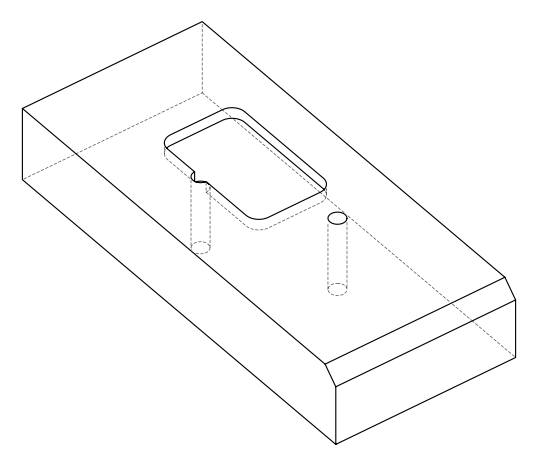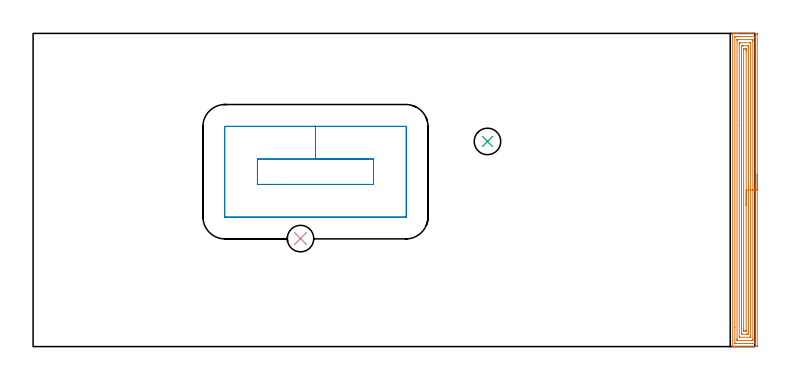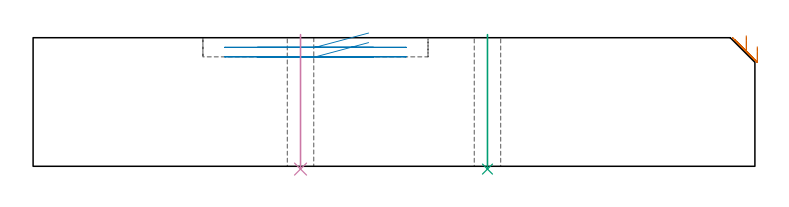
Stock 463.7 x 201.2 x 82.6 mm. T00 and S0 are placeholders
(PLAN: 4 operations, 2 tool changes, 13.1 min)
(1 AREA_MILL | FG_CHAMFER_SURFACE | UGT0205_001 | 9.94 min | 25111 mm3)
(2 MILL_RECTANGULAR_POCKET | POCKET_RECTANGULAR_STRAIGHT | UGT0201_006 | Follow Part, ap 7, ae 75% | 2.5 min | 151395 mm3)
(3 INDEXABLE_INSERT_DRILL_THROUGH_HOLE_FROM_SOLID | STEP1HOLE | NXT0302_005 | 0.35 min | 18696 mm3)
(4 INDEXABLE_INSERT_DRILL_THROUGH_HOLE_FROM_SOLID_1 | STEP1HOLE_1 | NXT0302_005 | 0.35 min | 17286 mm3)
(TOOL UGT0205_001 | Chamfer Mill 20 x 3 x 45 deg. | D20 FL50 Z2)
(TOOL UGT0201_006 | End Mill 28 mm | D28 FL25 Z2)
(TOOL NXT0302_005 | Index. Insert Drill 17mm [880-D1700L20-05] | D17 PA176 FL85 Z2)
(OP 1 AREA_MILL)
G17 G21 G94 G90
T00 M6
G54
G17 G0 G90 X465.2 Y110.6 S1061 M3
G43 Z92.6 H0
Z76.8
G94 G1 Y110.562 Z75.928 F250.
Y110.448 Z75.064
Y110.259 Z74.212
Y109.997 Z73.38
Y109.663 Z72.574
Y109.26 Z71.8
Y108.792 Z71.064
Y108.26 Z70.372
Y107.671 Z69.729
Y107.028 Z69.14
Y106.336 Z68.609
Y105.6 Z68.14
Y104.826 Z67.737
Y104.02 Z67.403
Y103.188 Z67.141
Y102.336 Z66.952
Y101.472 Z66.838
Y100.6 Z66.8
X465.199 Y0.61 Z66.801
X465.196 Y0.183 Z66.802
X465.192 Y0.01 Z66.806
X464.776 Y0. Z67.221
X453.063 Z78.931
X452.463 Z79.531
X451.905 Z80.092
X451.583 Z80.413
X451.026 Z80.97
X450.704 Z81.291
X449.71 Z82.289
X449.406 Y0.01 Z82.593
X449.4 Y0.164 Z82.6
Y201.037
X449.406 Y201.19 Z82.593
X449.711 Y201.2 Z82.289
X450.059 Z81.94
X450.704 Z81.291
X451.905 Z80.091
X452.463 Z79.531
X460.979 Z71.018
X464.497 Z67.5
X464.776 Y201.197 Z67.221
X465.192 Y201.19 Z66.806
X465.196 Y201.017 Z66.802
X465.199 Y200.59 Z66.801
X465.2 Y100.6 Z66.8
X463.786 Z68.214
X463.785 Y2.508 Z68.215
X463.784 Y2.395 Z68.216
X463.779 Y2.015 Z68.221
X463.402 Y2.004 Z68.598
X463.017 Y2.002 Z68.983
X462.527 Y2. Z69.473
X450.898 Y2.001 Z81.102
X450.869 Y2.003 Z81.131
X450.838 Y2.008 Z81.162
X450.821 Y2.012 Z81.179
X450.82 Y2.035 Z81.18
X450.815 Y2.282 Z81.185
X450.814 Y12.299 Z81.186
X450.815 Y198.692 Z81.185
X450.816 Y198.805 Z81.184
X450.821 Y199.185 Z81.179
X451.198 Y199.196 Z80.802
X451.583 Y199.198 Z80.417
X452.073 Y199.2 Z79.927
X463.702 Y199.199 Z68.298
X463.731 Y199.197 Z68.269
X463.762 Y199.192 Z68.238
X463.779 Y199.188 Z68.221
X463.78 Y199.165 Z68.22
X463.785 Y198.918 Z68.215
X463.786 Y188.891 Z68.214
Y100.6
X462.372 Z69.628
X462.371 Y4.836 Z69.629
X462.369 Y4.181 Z69.631
X462.367 Y4.063 Z69.633
X462.365 Y4.012 Z69.635
X462.31 Y4.005 Z69.69
X462.137 Y4.003 Z69.863
X461.436 Y4. Z70.564
X452.64 Y4.001 Z79.36
X452.463 Y4.003 Z79.537
X452.285 Y4.008 Z79.715
X452.239 Y4.01 Z79.761
X452.235 Y4.04 Z79.765
X452.232 Y4.102 Z79.768
X452.23 Y4.181 Z79.77
X452.229 Y4.419 Z79.771
X452.228 Y5.074 Z79.772
X452.229 Y196.364 Z79.771
X452.231 Y197.019 Z79.769
X452.233 Y197.137 Z79.767
X452.235 Y197.188 Z79.765
X452.29 Y197.194 Z79.71
X452.463 Y197.197 Z79.537
X453.164 Y197.2 Z78.836
X461.959 Z70.041
X462.137 Y197.197 Z69.863
X462.315 Y197.192 Z69.685
X462.361 Y197.19 Z69.639
X462.365 Y197.16 Z69.635
X462.368 Y197.098 Z69.632
X462.37 Y197.019 Z69.63
X462.371 Y196.781 Z69.629
Y196.126
X462.372 Y100.6 Z69.628
X460.957 Z71.043
Y6.859
X460.955 Y6.274 Z71.045
X460.952 Y6.076 Z71.048
X460.951 Y6.014 Z71.049
X460.907 Y6.01 Z71.093
X460.801 Y6.006 Z71.199
X460.378 Y6. Z71.622
X460.345 Z71.655
X454.189 Z77.811
X453.796 Y6.004 Z78.204
X453.699 Y6.007 Z78.301
X453.655 Y6.01 Z78.345
X453.65 Y6.039 Z78.35
X453.648 Y6.13 Z78.352
X453.644 Y6.553 Z78.356
X453.643 Y141.895 Z78.357
Y194.341
X453.645 Y194.926 Z78.355
X453.648 Y195.124 Z78.352
X453.649 Y195.186 Z78.351
X453.693 Y195.19 Z78.307
X453.799 Y195.194 Z78.201
X454.222 Y195.2 Z77.778
X454.255 Z77.745
X460.411 Z71.589
X460.804 Y195.196 Z71.196
X460.901 Y195.193 Z71.099
X460.945 Y195.19 Z71.055
X460.95 Y195.161 Z71.05
X460.952 Y195.071 Z71.048
X460.956 Y194.647 Z71.044
X460.957 Y100.6 Z71.043
X459.543 Z72.457
Y9.538
X459.542 Y8.645 Z72.458
X459.54 Y8.603 Z72.46
X459.499 Y8.01 Z72.501
X459.251 Y8.003 Z72.749
X458.619 Y8.001 Z73.381
X458.375 Y8. Z73.625
X455.735 Y8.001 Z76.265
X455.101 Y8.01 Z76.899
X455.06 Y8.645 Z76.94
X455.058 Y8.688 Z76.942
X455.057 Y9.538 Z76.943
Y191.662
X455.058 Y192.555 Z76.942
X455.06 Y192.597 Z76.94
X455.101 Y193.19 Z76.899
X455.349 Y193.197 Z76.651
X455.981 Y193.2 Z76.019
X456.225 Z75.775
X458.865 Y193.199 Z73.135
X459.499 Y193.19 Z72.501
X459.54 Y192.555 Z72.46
X459.542 Y192.512 Z72.458
X459.543 Y191.662 Z72.457
Y100.6
X458.129 Z73.871
Y10.928
X458.128 Y10.43 Z73.872
X458.125 Y10.04 Z73.875
X458.122 Y10.016 Z73.878
X458.109 Y10.01 Z73.891
X458.058 Y10.005 Z73.942
X457.952 Y10.001 Z74.048
X456.606 Z75.394
X456.531 Y10.005 Z75.469
X456.488 Y10.01 Z75.512
X456.478 Y10.017 Z75.522
X456.476 Y10.036 Z75.524
X456.472 Y10.43 Z75.528
X456.471 Y10.825 Z75.529
Y11.323
Y190.272
X456.472 Y190.77 Z75.528
X456.475 Y191.16 Z75.525
X456.478 Y191.184 Z75.522
X456.491 Y191.19 Z75.509
X456.542 Y191.195 Z75.458
X456.648 Y191.199 Z75.352
X457.994 Z74.006
X458.069 Y191.196 Z73.931
X458.112 Y191.19 Z73.888
X458.122 Y191.183 Z73.878
X458.124 Y191.164 Z73.876
X458.128 Y190.77 Z73.872
X458.129 Y190.375 Z73.871
Y189.877
Y100.6
Y99.728 Z73.909
Y98.864 Z74.023
Y98.012 Z74.212
Y97.18 Z74.474
Y96.374 Z74.808
Y95.6 Z75.211
Y94.864 Z75.68
Y94.172 Z76.211
Y93.529 Z76.8
Y92.94 Z77.443
Y92.408 Z78.135
Y91.94 Z78.871
Y91.537 Z79.645
Y91.203 Z80.451
Y90.941 Z81.283
Y90.752 Z82.135
Y90.638 Z83.
Y90.6 Z83.871
G0 Z92.6
M5
M2
(OP 2 MILL_RECTANGULAR_POCKET)
G17 G21 G94 G90
T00 M6
G54
G17 G0 G90 X215.548 Y120.5 S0 M3
G43 Z92.6 H0
Z85.6
G94 G1 X181.4 Z76.45 F250.
X144.1 F500.
Y104.2
X163.255
X218.7
Y120.5
X181.4
Y141.5
X123.3
G3 X123.1 Y141.3 R0.2
G1 Y83.4
G3 X123.3 Y83.2 R0.2
G1 X239.5
G3 X239.7 Y83.4 R0.2
G1 Y141.3
G3 X239.5 Y141.5 R0.2
G1 X181.4
X180.4
G0 X215.548 Y120.5 Z79.45
G1 X181.4 Z70.3 F250.
X144.1 F500.
Y104.2
X218.7
Y120.5
X181.4
Y141.5
X123.3
G3 X123.1 Y141.3 R0.2
G1 Y83.4
G3 X123.3 Y83.2 R0.2
G1 X239.5
G3 X239.7 Y83.4 R0.2
G1 Y141.3
G3 X239.5 Y141.5 R0.2
G1 X181.4
X180.4
G0 Z92.6
M5
M2
(OP 3 INDEXABLE_INSERT_DRILL_THROUGH_HOLE_FROM_SOLID)
G17 G21 G94 G90
T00 M6
G54
G17 G0 G90 X291.9 Y131.8 S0 M3
G43 Z92.6 H1
G94 G81 G98 Z-1.797 F250. R84.6
G80
M5
M2
(OP 4 INDEXABLE_INSERT_DRILL_THROUGH_HOLE_FROM_SOLID_1)
G17 G21 G94 G90
T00 M6
G54
G17 G0 G90 X171.8 Y69.4 S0 M3
G43 Z92.6 H1
G94 G81 G98 Z-1.797 F250. R84.6
G80
M5
M2
